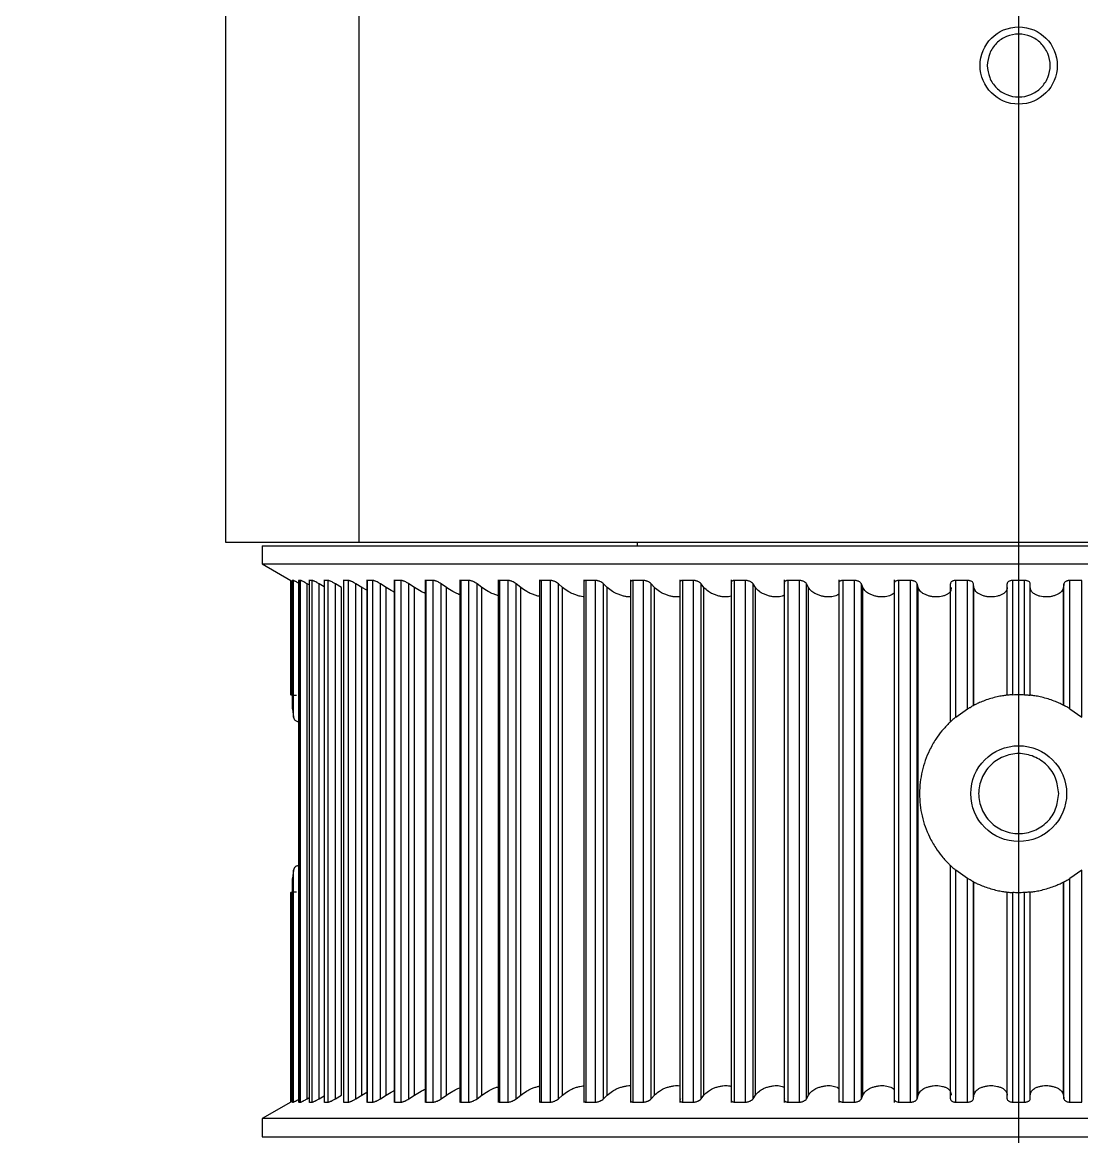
# Model space of a CAD drawing. Header units: millimetres. Extents: x 228 to 8791, y 273 to 5008.
# Drawn here: x 4445.5 to 4501.1, y 3014.4 to 3072.9 of the extents above; entities that cross this region are included whole.
import ezdxf

# ---------------------------------------------------------------- set-up
doc = ezdxf.new("R2010")
doc.units = ezdxf.units.MM
doc.linetypes.add('ACAD_ISO08W100', pattern=[36, 24, -3, 6, -3])

msp = doc.modelspace()

# ---------------------------------------------------------------- linework, layer by layer
msp.add_line((4497.797, 2915.323), (4497.797, 4165.323))
at = {"color": 7, "linetype": 'Continuous', "lineweight": 25}
for p, q in [((4456.197, 3552.348), (4456.197, 3045.598)), ((4463.197, 3552.348), (4463.197, 3045.598)), ((4456.197, 3045.598), (4525.297, 3045.598)), ((4458.116, 3045.398), (4458.116, 3044.448)), ((4458.116, 3045.398), (4537.479, 3045.398)), ((4477.787, 3045.598), (4477.787, 3045.398)), ((4458.116, 3044.448), (4459.616, 3043.582)), ((4458.116, 3044.448), (4537.479, 3044.448)), ((4459.616, 3043.582), (4459.616, 3037.56)), ((4459.617, 3043.582), (4459.616, 3043.582)), ((4459.617, 3037.589), (4459.617, 3043.582)), ((4459.71, 3043.607), (4459.71, 3036.825)), ((4459.759, 3043.582), (4459.71, 3043.582)), ((4459.71, 3036.85), (4459.71, 3043.582)), ((4459.759, 3036.413), (4459.759, 3043.582)), ((4460.035, 3043.607), (4460.035, 3016.191)), ((4460.135, 3043.582), (4460.039, 3043.582)), ((4460.039, 3016.214), (4460.039, 3043.582)), ((4460.135, 3016.214), (4460.135, 3043.582)), ((4460.592, 3043.344), (4460.483, 3043.408)), ((4460.483, 3016.388), (4460.483, 3043.408)), ((4460.592, 3043.607), (4460.592, 3016.191)), ((4460.744, 3043.582), (4460.6, 3043.582)), ((4460.6, 3016.214), (4460.6, 3043.582)), ((4460.744, 3016.214), (4460.744, 3043.582)), ((4461.376, 3043.249), (4461.11, 3043.408)), ((4461.11, 3016.388), (4461.11, 3043.408)), ((4461.376, 3043.607), (4461.376, 3016.191)), ((4461.581, 3043.582), (4461.39, 3043.582)), ((4461.39, 3016.214), (4461.39, 3043.582)), ((4461.581, 3016.214), (4461.581, 3043.582)), ((4462.281, 3043.214), (4461.963, 3043.408)), ((4461.963, 3016.388), (4461.963, 3043.408)), ((4462.383, 3043.607), (4462.383, 3016.191)), ((4462.642, 3043.582), (4462.405, 3043.582)), ((4462.405, 3016.214), (4462.405, 3043.582)), ((4462.642, 3016.214), (4462.642, 3043.582)), ((4463.346, 3043.214), (4463.037, 3043.408)), ((4463.037, 3016.388), (4463.037, 3043.408)), ((4463.606, 3043.607), (4463.606, 3016.191)), ((4463.919, 3043.582), (4463.638, 3043.582)), ((4463.638, 3016.214), (4463.638, 3043.582)), ((4463.919, 3016.214), (4463.919, 3043.582)), ((4464.623, 3043.214), (4464.326, 3043.408)), ((4464.326, 3016.388), (4464.326, 3043.408)), ((4465.038, 3043.607), (4465.038, 3016.191)), ((4465.405, 3043.582), (4465.081, 3043.582)), ((4465.081, 3016.214), (4465.081, 3043.582)), ((4465.405, 3016.214), (4465.405, 3043.582)), ((4466.104, 3043.214), (4465.82, 3043.408)), ((4465.82, 3016.388), (4465.82, 3043.408)), ((4466.671, 3043.607), (4466.671, 3016.191)), ((4467.091, 3043.582), (4466.727, 3043.582)), ((4466.727, 3016.214), (4466.727, 3043.582)), ((4467.091, 3016.214), (4467.091, 3043.582)), ((4467.781, 3043.214), (4467.512, 3043.408)), ((4467.512, 3016.388), (4467.512, 3043.408)), ((4468.493, 3043.607), (4468.493, 3016.191)), ((4468.966, 3043.582), (4468.564, 3043.582)), ((4468.564, 3016.214), (4468.564, 3043.582)), ((4468.966, 3016.214), (4468.966, 3043.582)), ((4469.643, 3043.214), (4469.391, 3043.408)), ((4469.391, 3016.388), (4469.391, 3043.408)), ((4470.495, 3043.607), (4470.495, 3016.191)), ((4471.019, 3043.582), (4470.581, 3043.582)), ((4470.581, 3016.214), (4470.581, 3043.582)), ((4471.019, 3016.214), (4471.019, 3043.582)), ((4471.678, 3043.214), (4471.445, 3043.408)), ((4471.445, 3016.388), (4471.445, 3043.408)), ((4472.662, 3043.607), (4472.662, 3016.191)), ((4473.237, 3043.582), (4472.766, 3043.582)), ((4472.766, 3016.214), (4472.766, 3043.582)), ((4473.237, 3016.214), (4473.237, 3043.582)), ((4473.875, 3043.214), (4473.661, 3043.408)), ((4473.661, 3016.388), (4473.661, 3043.408)), ((4474.983, 3043.607), (4474.983, 3016.191)), ((4475.606, 3043.582), (4475.105, 3043.582)), ((4475.105, 3016.214), (4475.105, 3043.582)), ((4475.606, 3016.214), (4475.606, 3043.582)), ((4476.219, 3043.214), (4476.026, 3043.408)), ((4476.026, 3016.388), (4476.026, 3043.408)), ((4477.443, 3043.607), (4477.443, 3016.191)), ((4478.112, 3043.582), (4477.584, 3043.582)), ((4477.584, 3016.214), (4477.584, 3043.582)), ((4478.112, 3016.214), (4478.112, 3043.582)), ((4478.696, 3043.214), (4478.525, 3043.408)), ((4478.525, 3016.388), (4478.525, 3043.408)), ((4480.026, 3043.607), (4480.026, 3016.191)), ((4480.74, 3043.582), (4480.188, 3043.582)), ((4480.188, 3016.214), (4480.188, 3043.582)), ((4480.74, 3016.214), (4480.74, 3043.582)), ((4481.291, 3043.214), (4481.143, 3043.408)), ((4481.143, 3016.388), (4481.143, 3043.408)), ((4482.717, 3043.607), (4482.717, 3016.191)), ((4483.472, 3043.582), (4482.9, 3043.582)), ((4482.9, 3016.214), (4482.9, 3043.582)), ((4483.472, 3016.214), (4483.472, 3043.582)), ((4483.988, 3043.214), (4483.864, 3043.408)), ((4483.864, 3016.388), (4483.864, 3043.408)), ((4485.5, 3043.607), (4485.5, 3016.191)), ((4486.293, 3043.582), (4485.705, 3043.582)), ((4485.705, 3016.214), (4485.705, 3043.582)), ((4486.293, 3016.214), (4486.293, 3043.582)), ((4486.769, 3043.214), (4486.671, 3043.408)), ((4486.671, 3016.388), (4486.671, 3043.408)), ((4488.356, 3043.607), (4488.356, 3016.191)), ((4489.185, 3043.582), (4488.583, 3043.582)), ((4488.583, 3016.214), (4488.583, 3043.582)), ((4489.185, 3016.214), (4489.185, 3043.582)), ((4489.619, 3043.214), (4489.546, 3043.408)), ((4489.546, 3016.388), (4489.546, 3043.408)), ((4491.268, 3043.607), (4491.268, 3016.191)), ((4492.13, 3043.582), (4491.519, 3043.582)), ((4491.519, 3016.214), (4491.519, 3043.582)), ((4492.13, 3016.214), (4492.13, 3043.582)), ((4492.519, 3043.214), (4492.472, 3043.408)), ((4492.472, 3016.388), (4492.472, 3043.408)), ((4494.221, 3036.172), (4494.221, 3043.408)), ((4495.11, 3043.582), (4494.493, 3043.582)), ((4494.493, 3036.413), (4494.493, 3043.582)), ((4495.11, 3036.85), (4495.11, 3043.582)), ((4495.452, 3043.214), (4495.431, 3043.408)), ((4495.431, 3037.028), (4495.431, 3043.408)), ((4497.19, 3037.562), (4497.19, 3043.408)), ((4498.107, 3043.582), (4497.488, 3043.582)), ((4497.488, 3037.589), (4497.488, 3043.582)), ((4498.107, 3037.589), (4498.107, 3043.582)), ((4498.405, 3037.562), (4498.405, 3043.408)), ((4500.164, 3043.408), (4500.143, 3043.214)), ((4500.164, 3037.028), (4500.164, 3043.408)), ((4501.102, 3043.582), (4500.484, 3043.582)), ((4500.484, 3036.85), (4500.484, 3043.582)), ((4501.102, 3036.413), (4501.102, 3043.582)), ((4462.281, 3016.582), (4462.281, 3043.214)), ((4463.606, 3043.065), (4463.346, 3043.214)), ((4463.346, 3016.582), (4463.346, 3043.214)), ((4464.623, 3016.582), (4464.623, 3043.214)), ((4466.104, 3016.582), (4466.104, 3043.214)), ((4467.781, 3016.582), (4467.781, 3043.214)), ((4469.643, 3016.582), (4469.643, 3043.214)), ((4471.678, 3016.582), (4471.678, 3043.214)), ((4473.875, 3016.582), (4473.875, 3043.214)), ((4476.219, 3016.582), (4476.219, 3043.214)), ((4478.696, 3016.582), (4478.696, 3043.214)), ((4481.291, 3016.582), (4481.291, 3043.214)), ((4483.988, 3016.582), (4483.988, 3043.214)), ((4486.769, 3016.582), (4486.769, 3043.214)), ((4489.619, 3016.582), (4489.619, 3043.214)), ((4492.519, 3016.582), (4492.519, 3043.214)), ((4495.452, 3037.039), (4495.452, 3043.214)), ((4500.143, 3037.039), (4500.143, 3043.214)), ((4495.452, 3037.039), (4495.431, 3037.028)), ((4500.143, 3037.039), (4500.164, 3037.028)), ((4459.71, 3036.85), (4459.759, 3036.413)), ((4494.493, 3036.413), (4495.11, 3036.85)), ((4500.484, 3036.85), (4501.102, 3036.413)), ((4459.759, 3028.383), (4459.71, 3027.946)), ((4459.759, 3016.214), (4459.759, 3028.383)), ((4494.221, 3016.388), (4494.221, 3028.623)), ((4494.493, 3016.214), (4494.493, 3028.383)), ((4495.11, 3027.946), (4494.493, 3028.383)), ((4501.102, 3028.383), (4500.484, 3027.946)), ((4501.102, 3016.214), (4501.102, 3028.383)), ((4459.71, 3027.973), (4459.71, 3016.191)), ((4459.71, 3016.214), (4459.71, 3027.946)), ((4495.11, 3016.214), (4495.11, 3027.946)), ((4495.431, 3016.388), (4495.431, 3027.767)), ((4495.431, 3027.767), (4495.452, 3027.757)), ((4495.452, 3016.582), (4495.452, 3027.757)), ((4500.164, 3027.767), (4500.143, 3027.757)), ((4500.143, 3016.582), (4500.143, 3027.757)), ((4500.164, 3016.388), (4500.164, 3027.767)), ((4500.484, 3016.214), (4500.484, 3027.946)), ((4459.616, 3027.236), (4459.616, 3016.214)), ((4459.617, 3027.207), (4459.616, 3027.199)), ((4459.617, 3016.214), (4459.617, 3027.207)), ((4497.19, 3016.388), (4497.19, 3027.233)), ((4497.488, 3016.214), (4497.488, 3027.207)), ((4498.107, 3016.214), (4498.107, 3027.207)), ((4498.405, 3016.388), (4498.405, 3027.233)), ((4460.483, 3016.388), (4460.592, 3016.451)), ((4461.11, 3016.388), (4461.376, 3016.546)), ((4461.963, 3016.388), (4462.281, 3016.582)), ((4463.037, 3016.388), (4463.346, 3016.582)), ((4463.346, 3016.582), (4463.606, 3016.73)), ((4464.326, 3016.388), (4464.623, 3016.582)), ((4465.82, 3016.388), (4466.104, 3016.582)), ((4467.512, 3016.388), (4467.781, 3016.582)), ((4469.391, 3016.388), (4469.643, 3016.582)), ((4471.445, 3016.388), (4471.678, 3016.582)), ((4473.661, 3016.388), (4473.875, 3016.582)), ((4476.026, 3016.388), (4476.219, 3016.582)), ((4478.525, 3016.388), (4478.696, 3016.582)), ((4481.143, 3016.388), (4481.291, 3016.582)), ((4483.864, 3016.388), (4483.988, 3016.582)), ((4486.671, 3016.388), (4486.769, 3016.582)), ((4489.546, 3016.388), (4489.619, 3016.582)), ((4492.472, 3016.388), (4492.519, 3016.582)), ((4495.431, 3016.388), (4495.452, 3016.582)), ((4500.143, 3016.582), (4500.164, 3016.388)), ((4459.616, 3016.214), (4458.116, 3015.348)), ((4459.616, 3016.214), (4459.617, 3016.214)), ((4459.71, 3016.214), (4459.759, 3016.214)), ((4460.039, 3016.214), (4460.135, 3016.214)), ((4460.6, 3016.214), (4460.744, 3016.214)), ((4461.39, 3016.214), (4461.581, 3016.214)), ((4462.405, 3016.214), (4462.642, 3016.214)), ((4463.638, 3016.214), (4463.919, 3016.214)), ((4465.081, 3016.214), (4465.405, 3016.214)), ((4466.727, 3016.214), (4467.091, 3016.214)), ((4468.564, 3016.214), (4468.966, 3016.214)), ((4470.581, 3016.214), (4471.019, 3016.214)), ((4472.766, 3016.214), (4473.237, 3016.214)), ((4475.105, 3016.214), (4475.606, 3016.214)), ((4477.584, 3016.214), (4478.112, 3016.214)), ((4480.188, 3016.214), (4480.74, 3016.214)), ((4482.9, 3016.214), (4483.472, 3016.214)), ((4485.705, 3016.214), (4486.293, 3016.214)), ((4488.583, 3016.214), (4489.185, 3016.214)), ((4491.519, 3016.214), (4492.13, 3016.214)), ((4494.493, 3016.214), (4495.11, 3016.214)), ((4497.488, 3016.214), (4498.107, 3016.214)), ((4500.484, 3016.214), (4501.102, 3016.214)), ((4458.116, 3015.348), (4458.116, 3014.398)), ((4537.479, 3015.348), (4458.116, 3015.348)), ((4458.116, 3014.398), (4537.479, 3014.398))]:
    msp.add_line(p, q, dxfattribs=at)
for centre, radius in [((4497.797, 3070.598), 2.025), ((4497.797, 3032.398), 2.513)]:
    msp.add_circle(centre, radius, dxfattribs=at)
at = {"ltscale": 5}
msp.add_arc((4497.797, 2915.323), 1250, 280, 260, dxfattribs=at)
at = {"linetype": 'ACAD_ISO08W100', "ltscale": 5}
msp.add_arc((4497.797, 2915.323), 1200, 280, 260, dxfattribs=at)
at = {"color": 7, "linetype": 'Continuous', "lineweight": 25}
for points, knots in [([(4496.147, 3070.598), (4496.173, 3070.813), (4496.225, 3071.245), (4496.602, 3071.796), (4497.149, 3072.158), (4497.797, 3072.292), (4498.443, 3072.159), (4498.995, 3071.797), (4499.358, 3071.245), (4499.492, 3070.599), (4499.359, 3069.952), (4498.997, 3069.401), (4498.446, 3069.038), (4497.799, 3068.903), (4497.151, 3069.036), (4496.603, 3069.399), (4496.225, 3069.951), (4496.173, 3070.382), (4496.147, 3070.598)], [0, 0, 0, 0, 0.062503, 0.125014, 0.187483, 0.249919, 0.312402, 0.374931, 0.437458, 0.499942, 0.562383, 0.624852, 0.687358, 0.749848, 0.81234, 0.874881, 0.937459, 1, 1, 1, 1]), ([(4460.086, 3043.408), (4460.043, 3043.432), (4459.967, 3043.475), (4459.879, 3043.523), (4459.824, 3043.551), (4459.79, 3043.569), (4459.767, 3043.58), (4459.762, 3043.581), (4459.759, 3043.582)], [0, 0, 0, 0, 0.290699, 0.50771, 0.643157, 0.769606, 0.888123, 1, 1, 1, 1]), ([(4460.483, 3043.408), (4460.44, 3043.432), (4460.364, 3043.475), (4460.272, 3043.523), (4460.213, 3043.551), (4460.175, 3043.569), (4460.148, 3043.58), (4460.14, 3043.581), (4460.135, 3043.582)], [0, 0, 0, 0, 0.290699, 0.50771, 0.643157, 0.769606, 0.888123, 1, 1, 1, 1]), ([(4461.11, 3043.408), (4461.067, 3043.432), (4460.991, 3043.475), (4460.897, 3043.523), (4460.834, 3043.551), (4460.792, 3043.569), (4460.761, 3043.58), (4460.75, 3043.581), (4460.744, 3043.582)], [0, 0, 0, 0, 0.290699, 0.50771, 0.643157, 0.769606, 0.888123, 1, 1, 1, 1]), ([(4461.963, 3043.408), (4461.921, 3043.432), (4461.846, 3043.475), (4461.749, 3043.523), (4461.683, 3043.551), (4461.638, 3043.569), (4461.603, 3043.58), (4461.588, 3043.581), (4461.581, 3043.582)], [0, 0, 0, 0, 0.290699, 0.50771, 0.643157, 0.769606, 0.888123, 1, 1, 1, 1]), ([(4463.037, 3043.408), (4462.995, 3043.432), (4462.923, 3043.475), (4462.824, 3043.523), (4462.755, 3043.551), (4462.706, 3043.569), (4462.667, 3043.58), (4462.65, 3043.581), (4462.642, 3043.582)], [0, 0, 0, 0, 0.290699, 0.50771, 0.643157, 0.769606, 0.888123, 1, 1, 1, 1]), ([(4464.326, 3043.408), (4464.285, 3043.432), (4464.214, 3043.475), (4464.114, 3043.523), (4464.043, 3043.551), (4463.991, 3043.569), (4463.949, 3043.58), (4463.929, 3043.581), (4463.919, 3043.582)], [0, 0, 0, 0, 0.290699, 0.50771, 0.643157, 0.769606, 0.888123, 1, 1, 1, 1]), ([(4465.82, 3043.408), (4465.781, 3043.432), (4465.712, 3043.475), (4465.611, 3043.523), (4465.538, 3043.551), (4465.484, 3043.569), (4465.438, 3043.58), (4465.416, 3043.581), (4465.405, 3043.582)], [0, 0, 0, 0, 0.290699, 0.50771, 0.643157, 0.769606, 0.888123, 1, 1, 1, 1]), ([(4466.727, 3043.582), (4466.716, 3043.581), (4466.695, 3043.579), (4466.674, 3043.569), (4466.675, 3043.554), (4466.676, 3043.546)], [0, 0, 0, 0, 0.309906, 0.635503, 1, 1, 1, 1]), ([(4467.512, 3043.408), (4467.474, 3043.432), (4467.409, 3043.475), (4467.308, 3043.523), (4467.233, 3043.551), (4467.176, 3043.569), (4467.128, 3043.58), (4467.103, 3043.581), (4467.091, 3043.582)], [0, 0, 0, 0, 0.290699, 0.50771, 0.643157, 0.769606, 0.888123, 1, 1, 1, 1]), ([(4468.564, 3043.582), (4468.552, 3043.581), (4468.528, 3043.579), (4468.504, 3043.568), (4468.498, 3043.556), (4468.495, 3043.55)], [0, 0, 0, 0, 0.314435, 0.646515, 1, 1, 1, 1]), ([(4469.391, 3043.408), (4469.355, 3043.432), (4469.292, 3043.475), (4469.192, 3043.523), (4469.116, 3043.551), (4469.058, 3043.569), (4469.006, 3043.58), (4468.979, 3043.581), (4468.966, 3043.582)], [0, 0, 0, 0, 0.290699, 0.50771, 0.643157, 0.769606, 0.888123, 1, 1, 1, 1]), ([(4470.581, 3043.582), (4470.568, 3043.581), (4470.542, 3043.58), (4470.515, 3043.568), (4470.497, 3043.552), (4470.496, 3043.538), (4470.495, 3043.531)], [0, 0, 0, 0, 0.23807, 0.490359, 0.759646, 1, 1, 1, 1]), ([(4471.445, 3043.408), (4471.411, 3043.432), (4471.352, 3043.475), (4471.252, 3043.523), (4471.176, 3043.551), (4471.116, 3043.569), (4471.062, 3043.58), (4471.033, 3043.581), (4471.019, 3043.582)], [0, 0, 0, 0, 0.290699, 0.50771, 0.643157, 0.769606, 0.888123, 1, 1, 1, 1]), ([(4472.766, 3043.582), (4472.752, 3043.581), (4472.724, 3043.58), (4472.693, 3043.569), (4472.67, 3043.552), (4472.666, 3043.537), (4472.664, 3043.53)], [0, 0, 0, 0, 0.23363, 0.481655, 0.746777, 1, 1, 1, 1]), ([(4473.661, 3043.408), (4473.629, 3043.432), (4473.574, 3043.475), (4473.477, 3043.523), (4473.4, 3043.551), (4473.339, 3043.569), (4473.283, 3043.58), (4473.252, 3043.581), (4473.237, 3043.582)], [0, 0, 0, 0, 0.290699, 0.50771, 0.643157, 0.769606, 0.888123, 1, 1, 1, 1]), ([(4475.105, 3043.582), (4475.09, 3043.581), (4475.06, 3043.58), (4475.025, 3043.569), (4474.997, 3043.552), (4474.99, 3043.535), (4474.986, 3043.527)], [0, 0, 0, 0, 0.226559, 0.467077, 0.724174, 1, 1, 1, 1]), ([(4476.026, 3043.408), (4475.997, 3043.432), (4475.946, 3043.475), (4475.851, 3043.523), (4475.774, 3043.551), (4475.712, 3043.569), (4475.655, 3043.58), (4475.622, 3043.581), (4475.606, 3043.582)], [0, 0, 0, 0, 0.290699, 0.50771, 0.643157, 0.769606, 0.888123, 1, 1, 1, 1]), ([(4477.584, 3043.582), (4477.569, 3043.581), (4477.537, 3043.58), (4477.498, 3043.569), (4477.466, 3043.552), (4477.455, 3043.535), (4477.449, 3043.527)], [0, 0, 0, 0, 0.226559, 0.467077, 0.724174, 1, 1, 1, 1]), ([(4478.525, 3043.408), (4478.499, 3043.432), (4478.452, 3043.475), (4478.36, 3043.523), (4478.285, 3043.551), (4478.222, 3043.569), (4478.164, 3043.58), (4478.129, 3043.581), (4478.112, 3043.582)], [0, 0, 0, 0, 0.290699, 0.50771, 0.643157, 0.769606, 0.888123, 1, 1, 1, 1]), ([(4480.188, 3043.582), (4480.172, 3043.581), (4480.138, 3043.58), (4480.095, 3043.569), (4480.059, 3043.552), (4480.045, 3043.535), (4480.038, 3043.527)], [0, 0, 0, 0, 0.226559, 0.467077, 0.724174, 1, 1, 1, 1]), ([(4481.143, 3043.408), (4481.119, 3043.432), (4481.078, 3043.475), (4480.989, 3043.523), (4480.915, 3043.551), (4480.853, 3043.569), (4480.793, 3043.58), (4480.757, 3043.581), (4480.74, 3043.582)], [0, 0, 0, 0, 0.290699, 0.50771, 0.643157, 0.769606, 0.888123, 1, 1, 1, 1]), ([(4482.9, 3043.582), (4482.883, 3043.581), (4482.848, 3043.58), (4482.802, 3043.569), (4482.763, 3043.551), (4482.727, 3043.521), (4482.708, 3043.473), (4482.731, 3043.43), (4482.742, 3043.408)], [0, 0, 0, 0, 0.111485, 0.229838, 0.35635, 0.492078, 0.739927, 1, 1, 1, 1]), ([(4483.864, 3043.408), (4483.843, 3043.432), (4483.807, 3043.475), (4483.722, 3043.523), (4483.65, 3043.551), (4483.588, 3043.569), (4483.527, 3043.58), (4483.49, 3043.581), (4483.472, 3043.582)], [0, 0, 0, 0, 0.290699, 0.50771, 0.643157, 0.769606, 0.888123, 1, 1, 1, 1]), ([(4485.705, 3043.582), (4485.687, 3043.581), (4485.651, 3043.58), (4485.602, 3043.569), (4485.559, 3043.551), (4485.516, 3043.521), (4485.491, 3043.473), (4485.507, 3043.43), (4485.516, 3043.408)], [0, 0, 0, 0, 0.111485, 0.229839, 0.356351, 0.492079, 0.74317, 1, 1, 1, 1]), ([(4486.671, 3043.408), (4486.653, 3043.432), (4486.622, 3043.475), (4486.542, 3043.523), (4486.472, 3043.551), (4486.41, 3043.569), (4486.35, 3043.58), (4486.312, 3043.581), (4486.293, 3043.582)], [0, 0, 0, 0, 0.290699, 0.50771, 0.643157, 0.769606, 0.888123, 1, 1, 1, 1]), ([(4488.583, 3043.582), (4488.565, 3043.581), (4488.528, 3043.58), (4488.476, 3043.569), (4488.43, 3043.551), (4488.383, 3043.521), (4488.349, 3043.473), (4488.36, 3043.43), (4488.365, 3043.408)], [0, 0, 0, 0, 0.111485, 0.229838, 0.356351, 0.492079, 0.737282, 1, 1, 1, 1]), ([(4489.546, 3043.408), (4489.531, 3043.432), (4489.506, 3043.475), (4489.431, 3043.523), (4489.363, 3043.551), (4489.303, 3043.569), (4489.243, 3043.58), (4489.204, 3043.581), (4489.185, 3043.582)], [0, 0, 0, 0, 0.290699, 0.50771, 0.643157, 0.769606, 0.888123, 1, 1, 1, 1]), ([(4491.519, 3043.582), (4491.5, 3043.581), (4491.462, 3043.58), (4491.409, 3043.569), (4491.359, 3043.551), (4491.307, 3043.522), (4491.266, 3043.474), (4491.27, 3043.431), (4491.273, 3043.408)], [0, 0, 0, 0, 0.111487, 0.229842, 0.356356, 0.492086, 0.730979, 1, 1, 1, 1]), ([(4492.472, 3043.408), (4492.461, 3043.432), (4492.441, 3043.475), (4492.372, 3043.523), (4492.307, 3043.551), (4492.248, 3043.569), (4492.188, 3043.58), (4492.149, 3043.581), (4492.13, 3043.582)], [0, 0, 0, 0, 0.290699, 0.50771, 0.643157, 0.769606, 0.888123, 1, 1, 1, 1]), ([(4494.493, 3043.582), (4494.474, 3043.581), (4494.436, 3043.58), (4494.38, 3043.569), (4494.327, 3043.551), (4494.272, 3043.522), (4494.223, 3043.474), (4494.221, 3043.431), (4494.221, 3043.408)], [0, 0, 0, 0, 0.111491, 0.229851, 0.35637, 0.492105, 0.723113, 1, 1, 1, 1]), ([(4495.431, 3043.408), (4495.423, 3043.432), (4495.409, 3043.475), (4495.346, 3043.523), (4495.285, 3043.551), (4495.227, 3043.569), (4495.169, 3043.58), (4495.129, 3043.581), (4495.11, 3043.582)], [0, 0, 0, 0, 0.290699, 0.50771, 0.643157, 0.769606, 0.888123, 1, 1, 1, 1]), ([(4497.488, 3043.582), (4497.469, 3043.581), (4497.43, 3043.58), (4497.373, 3043.569), (4497.318, 3043.551), (4497.259, 3043.523), (4497.203, 3043.475), (4497.195, 3043.432), (4497.19, 3043.408)], [0, 0, 0, 0, 0.1115, 0.22987, 0.356399, 0.492146, 0.712311, 1, 1, 1, 1]), ([(4498.405, 3043.408), (4498.4, 3043.432), (4498.392, 3043.475), (4498.335, 3043.523), (4498.278, 3043.551), (4498.223, 3043.569), (4498.165, 3043.58), (4498.126, 3043.581), (4498.107, 3043.582)], [0, 0, 0, 0, 0.290699, 0.50771, 0.643157, 0.769606, 0.888123, 1, 1, 1, 1]), ([(4500.484, 3043.582), (4500.465, 3043.581), (4500.426, 3043.58), (4500.368, 3043.569), (4500.311, 3043.551), (4500.249, 3043.523), (4500.186, 3043.475), (4500.172, 3043.432), (4500.164, 3043.408)], [0, 0, 0, 0, 0.111503, 0.229876, 0.356408, 0.492158, 0.709703, 1, 1, 1, 1]), ([(4465.038, 3042.977), (4465.021, 3042.986), (4464.874, 3043.057), (4464.74, 3043.14), (4464.623, 3043.214)], [0, 0, 0, 0, 0.119949, 1, 1, 1, 1]), ([(4466.671, 3042.9), (4466.599, 3042.933), (4466.395, 3043.028), (4466.218, 3043.141), (4466.104, 3043.214)], [0, 0, 0, 0, 0.353722, 1, 1, 1, 1]), ([(4468.493, 3042.835), (4468.459, 3042.847), (4468.334, 3042.893), (4468.076, 3043.023), (4467.891, 3043.142), (4467.781, 3043.214)], [0, 0, 0, 0, 0.135473, 0.486249, 1, 1, 1, 1]), ([(4470.495, 3042.783), (4470.47, 3042.79), (4470.386, 3042.814), (4470.205, 3042.884), (4469.924, 3043.021), (4469.748, 3043.142), (4469.643, 3043.214)], [0, 0, 0, 0, 0.080121, 0.278437, 0.571206, 1, 1, 1, 1]), ([(4472.662, 3042.746), (4472.646, 3042.748), (4472.575, 3042.761), (4472.434, 3042.804), (4472.221, 3042.882), (4471.943, 3043.022), (4471.777, 3043.142), (4471.678, 3043.214)], [0, 0, 0, 0, 0.047614, 0.207476, 0.378335, 0.630572, 1, 1, 1, 1]), ([(4474.983, 3042.723), (4474.973, 3042.724), (4474.913, 3042.727), (4474.787, 3042.754), (4474.609, 3042.803), (4474.395, 3042.883), (4474.122, 3043.021), (4473.967, 3043.142), (4473.875, 3043.214)], [0, 0, 0, 0, 0.028907, 0.16124, 0.302029, 0.452504, 0.674647, 1, 1, 1, 1]), ([(4477.443, 3042.718), (4477.436, 3042.717), (4477.386, 3042.712), (4477.273, 3042.724), (4477.107, 3042.752), (4476.925, 3042.803), (4476.713, 3042.883), (4476.447, 3043.021), (4476.304, 3043.142), (4476.219, 3043.214)], [0, 0, 0, 0, 0.019405, 0.131514, 0.249864, 0.375778, 0.510353, 0.709024, 1, 1, 1, 1]), ([(4480.026, 3042.73), (4480.022, 3042.728), (4479.98, 3042.717), (4479.878, 3042.713), (4479.724, 3042.722), (4479.553, 3042.753), (4479.371, 3042.803), (4479.16, 3042.883), (4478.904, 3043.021), (4478.773, 3043.142), (4478.696, 3043.214)], [0, 0, 0, 0, 0.012218, 0.113375, 0.214741, 0.32175, 0.435597, 0.557276, 0.736908, 1, 1, 1, 1]), ([(4482.717, 3042.757), (4482.717, 3042.757), (4482.682, 3042.741), (4482.59, 3042.724), (4482.446, 3042.712), (4482.284, 3042.723), (4482.111, 3042.753), (4481.929, 3042.803), (4481.723, 3042.883), (4481.477, 3043.021), (4481.36, 3043.142), (4481.291, 3043.214)], [0, 0, 0, 0, 0.001913, 0.099351, 0.191586, 0.284009, 0.381579, 0.485384, 0.596329, 0.760116, 1, 1, 1, 1]), ([(4485.5, 3042.802), (4485.465, 3042.786), (4485.396, 3042.753), (4485.259, 3042.724), (4485.106, 3042.712), (4484.941, 3042.722), (4484.767, 3042.753), (4484.586, 3042.803), (4484.385, 3042.883), (4484.15, 3043.021), (4484.048, 3043.142), (4483.988, 3043.214)], [0, 0, 0, 0, 0.086524, 0.175703, 0.260118, 0.344706, 0.434005, 0.529009, 0.63055, 0.780452, 1, 1, 1, 1]), ([(4488.356, 3042.862), (4488.33, 3042.843), (4488.274, 3042.801), (4488.15, 3042.755), (4488.004, 3042.723), (4487.845, 3042.712), (4487.677, 3042.722), (4487.502, 3042.753), (4487.324, 3042.803), (4487.13, 3042.883), (4486.908, 3043.021), (4486.821, 3043.142), (4486.769, 3043.214)], [0, 0, 0, 0, 0.074425, 0.161547, 0.243402, 0.320884, 0.398525, 0.48049, 0.567692, 0.660893, 0.798483, 1, 1, 1, 1]), ([(4491.268, 3042.948), (4491.251, 3042.923), (4491.213, 3042.868), (4491.101, 3042.806), (4490.963, 3042.754), (4490.808, 3042.723), (4490.645, 3042.712), (4490.476, 3042.722), (4490.301, 3042.753), (4490.127, 3042.803), (4489.94, 3042.883), (4489.733, 3043.021), (4489.662, 3043.142), (4489.619, 3043.214)], [0, 0, 0, 0, 0.069506, 0.154576, 0.234154, 0.30892, 0.379692, 0.450611, 0.525477, 0.605128, 0.690258, 0.815934, 1, 1, 1, 1]), ([(4494.252, 3043.214), (4494.249, 3043.143), (4494.243, 3043.023), (4494.108, 3042.885), (4493.965, 3042.805), (4493.816, 3042.754), (4493.656, 3042.723), (4493.49, 3042.712), (4493.319, 3042.722), (4493.147, 3042.753), (4492.977, 3042.803), (4492.799, 3042.883), (4492.608, 3043.021), (4492.552, 3043.142), (4492.519, 3043.214)], [0, 0, 0, 0, 0.147747, 0.248318, 0.31704, 0.381326, 0.441724, 0.498896, 0.556186, 0.616666, 0.68101, 0.749781, 0.851306, 1, 1, 1, 1]), ([(4497.196, 3043.214), (4497.183, 3043.143), (4497.16, 3043.023), (4497.006, 3042.885), (4496.851, 3042.805), (4496.694, 3042.754), (4496.529, 3042.723), (4496.361, 3042.712), (4496.19, 3042.722), (4496.021, 3042.753), (4495.857, 3042.803), (4495.689, 3042.883), (4495.514, 3043.021), (4495.475, 3043.142), (4495.452, 3043.214)], [0, 0, 0, 0, 0.147747, 0.248318, 0.31704, 0.381326, 0.441724, 0.498896, 0.556186, 0.616666, 0.68101, 0.749781, 0.851306, 1, 1, 1, 1]), ([(4500.143, 3043.214), (4500.12, 3043.143), (4500.081, 3043.023), (4499.909, 3042.885), (4499.743, 3042.805), (4499.58, 3042.754), (4499.411, 3042.723), (4499.24, 3042.712), (4499.071, 3042.722), (4498.905, 3042.753), (4498.749, 3042.803), (4498.591, 3042.883), (4498.435, 3043.021), (4498.412, 3043.143), (4498.399, 3043.214)], [0, 0, 0, 0, 0.147746, 0.248317, 0.317039, 0.381324, 0.441723, 0.498895, 0.556233, 0.616785, 0.68123, 0.748798, 0.852349, 1, 1, 1, 1]), ([(4459.616, 3037.597), (4459.616, 3037.597), (4459.615, 3037.6), (4459.616, 3037.594), (4459.617, 3037.589)], [0, 0, 0, 0, 0.119895, 1, 1, 1, 1]), ([(4459.617, 3037.589), (4459.622, 3037.586), (4459.632, 3037.581), (4459.702, 3037.571), (4459.803, 3037.563), (4459.882, 3037.563), (4459.922, 3037.562)], [0, 0, 0, 0, 0.250006, 0.500219, 0.749413, 1, 1, 1, 1]), ([(4497.196, 3037.563), (4497.186, 3037.562), (4497.172, 3037.56), (4497.06, 3037.546), (4496.915, 3037.523), (4496.676, 3037.479), (4496.341, 3037.394), (4496.01, 3037.285), (4495.729, 3037.171), (4495.552, 3037.088), (4495.471, 3037.048), (4495.458, 3037.042), (4495.452, 3037.039)], [0, 0, 0, 0, 0.125171, 0.186681, 0.25081, 0.375248, 0.500826, 0.624154, 0.751482, 0.879247, 0.939199, 1, 1, 1, 1]), ([(4497.488, 3037.589), (4497.468, 3037.587), (4497.43, 3037.585), (4497.355, 3037.579), (4497.274, 3037.572), (4497.216, 3037.565), (4497.193, 3037.562), (4497.191, 3037.562), (4497.19, 3037.562)], [0, 0, 0, 0, 0.124069, 0.245531, 0.50023, 0.754792, 0.876082, 1, 1, 1, 1]), ([(4497.488, 3037.589), (4497.603, 3037.593), (4497.81, 3037.602), (4498.016, 3037.593), (4498.107, 3037.589)], [0, 0, 0, 0, 0.559946, 1, 1, 1, 1]), ([(4498.107, 3037.589), (4498.146, 3037.586), (4498.225, 3037.581), (4498.324, 3037.571), (4498.393, 3037.563), (4498.401, 3037.563), (4498.405, 3037.562)], [0, 0, 0, 0, 0.250006, 0.500219, 0.749413, 1, 1, 1, 1]), ([(4500.143, 3037.039), (4500.137, 3037.042), (4500.124, 3037.048), (4500.043, 3037.088), (4499.866, 3037.171), (4499.585, 3037.285), (4499.254, 3037.394), (4498.919, 3037.479), (4498.68, 3037.523), (4498.535, 3037.546), (4498.423, 3037.56), (4498.409, 3037.562), (4498.399, 3037.563)], [0, 0, 0, 0, 0.06076, 0.120686, 0.24843, 0.375647, 0.498997, 0.624482, 0.74891, 0.813129, 0.874711, 1, 1, 1, 1]), ([(4495.11, 3036.85), (4495.134, 3036.863), (4495.179, 3036.89), (4495.262, 3036.935), (4495.347, 3036.98), (4495.414, 3037.018), (4495.426, 3037.025), (4495.431, 3037.028)], [0, 0, 0, 0, 0.158763, 0.307288, 0.573424, 0.802834, 1, 1, 1, 1]), ([(4500.484, 3036.85), (4500.447, 3036.872), (4500.373, 3036.916), (4500.286, 3036.964), (4500.228, 3036.995), (4500.194, 3037.013), (4500.171, 3037.024), (4500.166, 3037.027), (4500.164, 3037.028)], [0, 0, 0, 0, 0.252539, 0.506825, 0.639161, 0.761399, 0.87949, 1, 1, 1, 1]), ([(4459.759, 3036.413), (4459.768, 3036.377), (4459.783, 3036.32), (4459.843, 3036.251), (4459.901, 3036.211), (4459.962, 3036.185), (4460.025, 3036.17), (4460.066, 3036.172), (4460.086, 3036.172)], [0, 0, 0, 0, 0.309892, 0.498919, 0.64281, 0.772309, 0.890164, 1, 1, 1, 1]), ([(4494.493, 3036.413), (4494.457, 3036.383), (4494.388, 3036.325), (4494.312, 3036.257), (4494.264, 3036.213), (4494.237, 3036.188), (4494.219, 3036.171), (4494.22, 3036.172), (4494.221, 3036.172)], [0, 0, 0, 0, 0.260605, 0.499924, 0.629301, 0.752569, 0.876069, 1, 1, 1, 1]), ([(4494.245, 3036.195), (4494.24, 3036.19), (4494.22, 3036.171), (4494.125, 3036.081), (4493.958, 3035.908), (4493.723, 3035.637), (4493.42, 3035.226), (4493.022, 3034.525), (4492.691, 3033.589), (4492.551, 3032.4), (4492.689, 3031.212), (4493.02, 3030.275), (4493.417, 3029.574), (4493.722, 3029.159), (4493.956, 3028.89), (4494.129, 3028.71), (4494.193, 3028.649), (4494.226, 3028.618)], [0, 0, 0, 0, 0.011875, 0.045001, 0.076022, 0.111419, 0.171042, 0.243341, 0.374553, 0.5058, 0.637122, 0.767831, 0.840525, 0.90041, 0.935846, 0.966977, 1, 1, 1, 1]), ([(4499.897, 3032.398), (4499.865, 3032.123), (4499.799, 3031.574), (4499.318, 3030.873), (4498.622, 3030.412), (4497.798, 3030.241), (4496.975, 3030.411), (4496.273, 3030.872), (4495.812, 3031.574), (4495.641, 3032.397), (4495.811, 3033.22), (4496.271, 3033.921), (4496.972, 3034.383), (4497.795, 3034.555), (4498.62, 3034.385), (4499.317, 3033.924), (4499.798, 3033.222), (4499.864, 3032.672), (4499.897, 3032.398)], [0, 0, 0, 0, 0.062493, 0.125014, 0.187493, 0.249919, 0.312395, 0.374936, 0.437471, 0.499942, 0.562372, 0.624852, 0.687371, 0.749852, 0.812333, 0.874882, 0.93747, 1, 1, 1, 1]), ([(4460.086, 3028.623), (4460.066, 3028.624), (4460.025, 3028.625), (4459.962, 3028.611), (4459.901, 3028.585), (4459.843, 3028.545), (4459.783, 3028.475), (4459.768, 3028.418), (4459.759, 3028.383)], [0, 0, 0, 0, 0.109822, 0.22767, 0.357166, 0.501057, 0.69007, 1, 1, 1, 1]), ([(4494.221, 3028.623), (4494.22, 3028.624), (4494.219, 3028.625), (4494.237, 3028.608), (4494.264, 3028.582), (4494.312, 3028.539), (4494.388, 3028.471), (4494.457, 3028.413), (4494.493, 3028.383)], [0, 0, 0, 0, 0.12393, 0.247422, 0.370628, 0.500053, 0.739362, 1, 1, 1, 1]), ([(4495.431, 3027.767), (4495.426, 3027.771), (4495.414, 3027.778), (4495.347, 3027.815), (4495.262, 3027.86), (4495.179, 3027.906), (4495.134, 3027.932), (4495.11, 3027.946)], [0, 0, 0, 0, 0.197166, 0.426576, 0.692712, 0.841237, 1, 1, 1, 1]), ([(4495.452, 3027.757), (4495.458, 3027.754), (4495.471, 3027.747), (4495.552, 3027.707), (4495.729, 3027.624), (4496.01, 3027.511), (4496.341, 3027.402), (4496.676, 3027.317), (4496.915, 3027.272), (4497.06, 3027.25), (4497.172, 3027.235), (4497.186, 3027.234), (4497.196, 3027.233)], [0, 0, 0, 0, 0.06076, 0.120686, 0.24843, 0.375647, 0.498997, 0.624482, 0.74891, 0.813129, 0.874711, 1, 1, 1, 1]), ([(4498.399, 3027.233), (4498.409, 3027.234), (4498.423, 3027.235), (4498.535, 3027.25), (4498.68, 3027.272), (4498.919, 3027.317), (4499.253, 3027.402), (4499.585, 3027.511), (4499.866, 3027.624), (4500.043, 3027.707), (4500.124, 3027.747), (4500.137, 3027.754), (4500.143, 3027.757)], [0, 0, 0, 0, 0.125171, 0.186681, 0.25081, 0.375248, 0.500826, 0.624154, 0.751482, 0.879247, 0.939199, 1, 1, 1, 1]), ([(4500.164, 3027.767), (4500.166, 3027.769), (4500.171, 3027.771), (4500.194, 3027.783), (4500.228, 3027.801), (4500.286, 3027.832), (4500.373, 3027.879), (4500.447, 3027.924), (4500.484, 3027.946)], [0, 0, 0, 0, 0.120049, 0.237962, 0.36031, 0.493006, 0.747889, 1, 1, 1, 1]), ([(4459.922, 3027.233), (4459.886, 3027.233), (4459.829, 3027.232), (4459.758, 3027.228), (4459.693, 3027.223), (4459.631, 3027.216), (4459.622, 3027.21), (4459.617, 3027.207)], [0, 0, 0, 0, 0.225429, 0.356872, 0.500526, 0.750239, 1, 1, 1, 1]), ([(4497.19, 3027.233), (4497.191, 3027.233), (4497.193, 3027.233), (4497.216, 3027.23), (4497.274, 3027.224), (4497.355, 3027.216), (4497.43, 3027.211), (4497.468, 3027.208), (4497.488, 3027.207)], [0, 0, 0, 0, 0.123892, 0.245174, 0.499767, 0.754451, 0.875916, 1, 1, 1, 1]), ([(4498.107, 3027.207), (4497.991, 3027.202), (4497.785, 3027.193), (4497.579, 3027.203), (4497.488, 3027.207)], [0, 0, 0, 0, 0.559946, 1, 1, 1, 1]), ([(4498.405, 3027.233), (4498.402, 3027.233), (4498.397, 3027.232), (4498.362, 3027.228), (4498.311, 3027.223), (4498.225, 3027.216), (4498.146, 3027.21), (4498.107, 3027.207)], [0, 0, 0, 0, 0.225429, 0.356872, 0.500526, 0.750239, 1, 1, 1, 1]), ([(4471.678, 3016.582), (4471.776, 3016.653), (4471.941, 3016.773), (4472.217, 3016.911), (4472.429, 3016.989), (4472.572, 3017.033), (4472.644, 3017.046), (4472.662, 3017.05)], [0, 0, 0, 0, 0.367046, 0.616895, 0.78762, 0.947325, 1, 1, 1, 1]), ([(4473.875, 3016.582), (4473.966, 3016.653), (4474.12, 3016.773), (4474.39, 3016.911), (4474.603, 3016.991), (4474.782, 3017.04), (4474.91, 3017.068), (4474.971, 3017.071), (4474.983, 3017.072)], [0, 0, 0, 0, 0.323232, 0.543256, 0.693603, 0.834243, 0.96638, 1, 1, 1, 1]), ([(4476.219, 3016.582), (4476.303, 3016.653), (4476.445, 3016.773), (4476.708, 3016.911), (4476.92, 3016.99), (4477.101, 3017.042), (4477.267, 3017.071), (4477.382, 3017.083), (4477.434, 3017.079), (4477.443, 3017.078)], [0, 0, 0, 0, 0.289052, 0.48581, 0.620258, 0.746027, 0.864191, 0.976043, 1, 1, 1, 1]), ([(4478.696, 3016.582), (4478.773, 3016.653), (4478.902, 3016.773), (4479.156, 3016.911), (4479.365, 3016.99), (4479.547, 3017.041), (4479.718, 3017.072), (4479.872, 3017.082), (4479.977, 3017.079), (4480.02, 3017.067), (4480.026, 3017.066)], [0, 0, 0, 0, 0.261331, 0.439218, 0.560772, 0.674479, 0.78131, 0.882435, 0.983768, 1, 1, 1, 1]), ([(4481.291, 3016.582), (4481.36, 3016.653), (4481.475, 3016.773), (4481.719, 3016.911), (4481.924, 3016.99), (4482.106, 3017.041), (4482.278, 3017.072), (4482.44, 3017.084), (4482.585, 3017.072), (4482.68, 3017.055), (4482.715, 3017.039), (4482.717, 3017.038)], [0, 0, 0, 0, 0.238244, 0.400417, 0.511233, 0.614895, 0.712288, 0.804479, 0.89686, 0.994384, 1, 1, 1, 1]), ([(4483.988, 3016.582), (4484.048, 3016.653), (4484.149, 3016.773), (4484.381, 3016.911), (4484.581, 3016.99), (4484.761, 3017.041), (4484.935, 3017.072), (4485.1, 3017.083), (4485.254, 3017.073), (4485.393, 3017.044), (4485.464, 3017.011), (4485.5, 3016.994)], [0, 0, 0, 0, 0.218216, 0.366755, 0.468255, 0.563202, 0.652408, 0.736849, 0.821464, 0.91079, 1, 1, 1, 1]), ([(4486.769, 3016.582), (4486.821, 3016.653), (4486.907, 3016.773), (4487.126, 3016.911), (4487.319, 3016.99), (4487.496, 3017.041), (4487.671, 3017.072), (4487.839, 3017.083), (4487.998, 3017.073), (4488.146, 3017.042), (4488.271, 3016.996), (4488.329, 3016.954), (4488.356, 3016.934)], [0, 0, 0, 0, 0.200284, 0.336618, 0.429777, 0.516922, 0.598797, 0.676299, 0.753961, 0.835946, 0.923171, 1, 1, 1, 1]), ([(4489.619, 3016.582), (4489.661, 3016.653), (4489.732, 3016.773), (4489.937, 3016.911), (4490.122, 3016.99), (4490.296, 3017.041), (4490.47, 3017.072), (4490.639, 3017.083), (4490.802, 3017.073), (4490.958, 3017.043), (4491.097, 3016.992), (4491.212, 3016.929), (4491.25, 3016.873), (4491.268, 3016.848)], [0, 0, 0, 0, 0.182863, 0.307338, 0.392394, 0.471959, 0.546713, 0.617474, 0.68838, 0.763234, 0.842872, 0.927988, 1, 1, 1, 1]), ([(4492.519, 3016.582), (4492.552, 3016.653), (4492.607, 3016.773), (4492.796, 3016.911), (4492.972, 3016.99), (4493.141, 3017.041), (4493.313, 3017.072), (4493.483, 3017.083), (4493.65, 3017.073), (4493.811, 3017.043), (4493.961, 3016.992), (4494.106, 3016.913), (4494.243, 3016.774), (4494.249, 3016.653), (4494.252, 3016.582)], [0, 0, 0, 0, 0.147747, 0.248318, 0.31704, 0.381326, 0.441724, 0.498896, 0.556186, 0.616666, 0.68101, 0.749781, 0.851306, 1, 1, 1, 1]), ([(4495.452, 3016.582), (4495.475, 3016.653), (4495.514, 3016.773), (4495.686, 3016.911), (4495.852, 3016.99), (4496.015, 3017.041), (4496.184, 3017.072), (4496.354, 3017.083), (4496.523, 3017.073), (4496.689, 3017.043), (4496.846, 3016.992), (4497.004, 3016.913), (4497.16, 3016.774), (4497.182, 3016.653), (4497.196, 3016.582)], [0, 0, 0, 0, 0.147747, 0.248318, 0.31704, 0.381326, 0.441724, 0.498896, 0.556186, 0.616666, 0.68101, 0.749781, 0.851306, 1, 1, 1, 1]), ([(4498.399, 3016.582), (4498.412, 3016.653), (4498.434, 3016.773), (4498.589, 3016.911), (4498.745, 3016.991), (4498.9, 3017.041), (4499.066, 3017.072), (4499.235, 3017.083), (4499.405, 3017.073), (4499.574, 3017.043), (4499.738, 3016.992), (4499.906, 3016.913), (4500.081, 3016.774), (4500.12, 3016.653), (4500.143, 3016.582)], [0, 0, 0, 0, 0.146709, 0.249849, 0.316759, 0.381278, 0.441847, 0.499134, 0.556362, 0.616757, 0.680982, 0.749599, 0.851441, 1, 1, 1, 1]), ([(4464.623, 3016.582), (4464.739, 3016.655), (4464.873, 3016.738), (4465.02, 3016.809), (4465.038, 3016.818)], [0, 0, 0, 0, 0.874349, 1, 1, 1, 1]), ([(4466.104, 3016.582), (4466.218, 3016.654), (4466.395, 3016.767), (4466.598, 3016.862), (4466.671, 3016.896)], [0, 0, 0, 0, 0.642051, 1, 1, 1, 1]), ([(4467.781, 3016.582), (4467.89, 3016.653), (4468.073, 3016.772), (4468.331, 3016.901), (4468.457, 3016.947), (4468.493, 3016.961)], [0, 0, 0, 0, 0.510467, 0.857941, 1, 1, 1, 1]), ([(4469.643, 3016.582), (4469.747, 3016.653), (4469.922, 3016.773), (4470.2, 3016.91), (4470.382, 3016.98), (4470.469, 3017.005), (4470.495, 3017.012)], [0, 0, 0, 0, 0.426051, 0.716064, 0.914235, 1, 1, 1, 1]), ([(4459.617, 3016.214), (4459.618, 3016.214), (4459.62, 3016.216), (4459.637, 3016.225), (4459.663, 3016.239), (4459.687, 3016.253), (4459.7, 3016.26)], [0, 0, 0, 0, 0.234869, 0.47831, 0.732667, 1, 1, 1, 1]), ([(4459.759, 3016.214), (4459.762, 3016.214), (4459.767, 3016.216), (4459.79, 3016.227), (4459.824, 3016.244), (4459.879, 3016.273), (4459.967, 3016.321), (4460.043, 3016.363), (4460.086, 3016.388)], [0, 0, 0, 0, 0.111503, 0.229876, 0.356408, 0.492158, 0.709703, 1, 1, 1, 1]), ([(4460.135, 3016.214), (4460.14, 3016.214), (4460.148, 3016.216), (4460.175, 3016.227), (4460.213, 3016.244), (4460.272, 3016.273), (4460.364, 3016.321), (4460.44, 3016.363), (4460.483, 3016.388)], [0, 0, 0, 0, 0.111503, 0.229876, 0.356408, 0.492158, 0.709703, 1, 1, 1, 1]), ([(4460.744, 3016.214), (4460.75, 3016.214), (4460.761, 3016.216), (4460.792, 3016.227), (4460.834, 3016.244), (4460.897, 3016.273), (4460.992, 3016.321), (4461.067, 3016.363), (4461.11, 3016.388)], [0, 0, 0, 0, 0.111503, 0.229876, 0.356408, 0.492158, 0.709703, 1, 1, 1, 1]), ([(4461.581, 3016.214), (4461.588, 3016.214), (4461.603, 3016.216), (4461.638, 3016.227), (4461.683, 3016.244), (4461.749, 3016.273), (4461.846, 3016.321), (4461.921, 3016.363), (4461.963, 3016.388)], [0, 0, 0, 0, 0.111503, 0.229876, 0.356408, 0.492158, 0.709703, 1, 1, 1, 1]), ([(4462.642, 3016.214), (4462.65, 3016.214), (4462.667, 3016.216), (4462.706, 3016.227), (4462.755, 3016.244), (4462.823, 3016.273), (4462.923, 3016.321), (4462.995, 3016.363), (4463.037, 3016.388)], [0, 0, 0, 0, 0.111503, 0.229876, 0.356408, 0.492158, 0.709703, 1, 1, 1, 1]), ([(4463.919, 3016.214), (4463.929, 3016.214), (4463.948, 3016.216), (4463.991, 3016.227), (4464.042, 3016.244), (4464.114, 3016.273), (4464.214, 3016.321), (4464.285, 3016.363), (4464.326, 3016.388)], [0, 0, 0, 0, 0.111503, 0.229876, 0.356408, 0.492158, 0.709703, 1, 1, 1, 1]), ([(4465.405, 3016.214), (4465.416, 3016.214), (4465.438, 3016.216), (4465.484, 3016.227), (4465.538, 3016.244), (4465.611, 3016.273), (4465.712, 3016.321), (4465.781, 3016.363), (4465.82, 3016.388)], [0, 0, 0, 0, 0.111503, 0.229876, 0.356408, 0.492158, 0.709703, 1, 1, 1, 1]), ([(4466.672, 3016.244), (4466.673, 3016.239), (4466.676, 3016.227), (4466.695, 3016.216), (4466.716, 3016.215), (4466.727, 3016.214)], [0, 0, 0, 0, 0.328245, 0.672249, 1, 1, 1, 1]), ([(4467.091, 3016.214), (4467.103, 3016.214), (4467.128, 3016.216), (4467.176, 3016.227), (4467.233, 3016.244), (4467.308, 3016.273), (4467.409, 3016.321), (4467.475, 3016.363), (4467.512, 3016.388)], [0, 0, 0, 0, 0.111503, 0.229876, 0.356408, 0.492158, 0.709703, 1, 1, 1, 1]), ([(4468.495, 3016.245), (4468.498, 3016.239), (4468.504, 3016.227), (4468.528, 3016.216), (4468.552, 3016.215), (4468.564, 3016.214)], [0, 0, 0, 0, 0.352772, 0.68485, 1, 1, 1, 1]), ([(4468.966, 3016.214), (4468.979, 3016.214), (4469.006, 3016.216), (4469.057, 3016.227), (4469.116, 3016.244), (4469.192, 3016.273), (4469.292, 3016.321), (4469.355, 3016.363), (4469.391, 3016.388)], [0, 0, 0, 0, 0.111503, 0.229876, 0.356408, 0.492158, 0.709703, 1, 1, 1, 1]), ([(4470.496, 3016.265), (4470.496, 3016.258), (4470.497, 3016.243), (4470.515, 3016.227), (4470.542, 3016.216), (4470.568, 3016.214), (4470.581, 3016.214)], [0, 0, 0, 0, 0.238281, 0.50795, 0.760926, 1, 1, 1, 1]), ([(4471.019, 3016.214), (4471.033, 3016.214), (4471.062, 3016.216), (4471.116, 3016.227), (4471.176, 3016.244), (4471.252, 3016.273), (4471.352, 3016.321), (4471.411, 3016.363), (4471.445, 3016.388)], [0, 0, 0, 0, 0.111503, 0.229876, 0.356408, 0.492158, 0.709703, 1, 1, 1, 1]), ([(4472.664, 3016.266), (4472.666, 3016.258), (4472.67, 3016.243), (4472.693, 3016.227), (4472.724, 3016.216), (4472.752, 3016.214), (4472.766, 3016.214)], [0, 0, 0, 0, 0.256777, 0.520622, 0.767478, 1, 1, 1, 1]), ([(4473.237, 3016.214), (4473.252, 3016.214), (4473.283, 3016.216), (4473.338, 3016.227), (4473.4, 3016.244), (4473.476, 3016.273), (4473.574, 3016.321), (4473.629, 3016.363), (4473.661, 3016.388)], [0, 0, 0, 0, 0.111503, 0.229876, 0.356408, 0.492158, 0.709703, 1, 1, 1, 1]), ([(4474.986, 3016.267), (4474.99, 3016.259), (4474.998, 3016.243), (4475.026, 3016.227), (4475.061, 3016.216), (4475.091, 3016.214), (4475.105, 3016.214)], [0, 0, 0, 0, 0.276652, 0.534088, 0.774362, 1, 1, 1, 1]), ([(4475.606, 3016.214), (4475.622, 3016.214), (4475.655, 3016.216), (4475.712, 3016.227), (4475.774, 3016.244), (4475.851, 3016.273), (4475.946, 3016.321), (4475.997, 3016.363), (4476.026, 3016.388)], [0, 0, 0, 0, 0.111503, 0.229876, 0.356408, 0.492158, 0.709703, 1, 1, 1, 1]), ([(4477.451, 3016.266), (4477.457, 3016.258), (4477.468, 3016.242), (4477.5, 3016.226), (4477.538, 3016.216), (4477.569, 3016.214), (4477.584, 3016.214)], [0, 0, 0, 0, 0.277369, 0.535083, 0.775138, 1, 1, 1, 1]), ([(4478.112, 3016.214), (4478.129, 3016.214), (4478.163, 3016.216), (4478.222, 3016.227), (4478.284, 3016.244), (4478.36, 3016.273), (4478.452, 3016.321), (4478.499, 3016.363), (4478.525, 3016.388)], [0, 0, 0, 0, 0.111503, 0.229876, 0.356408, 0.492158, 0.709703, 1, 1, 1, 1]), ([(4480.061, 3016.388), (4480.047, 3016.365), (4480.018, 3016.32), (4480.031, 3016.271), (4480.064, 3016.242), (4480.099, 3016.226), (4480.141, 3016.216), (4480.173, 3016.214), (4480.188, 3016.214)], [0, 0, 0, 0, 0.270521, 0.530196, 0.660846, 0.782052, 0.894726, 1, 1, 1, 1]), ([(4480.74, 3016.214), (4480.757, 3016.214), (4480.793, 3016.216), (4480.852, 3016.227), (4480.915, 3016.244), (4480.989, 3016.273), (4481.078, 3016.321), (4481.119, 3016.363), (4481.143, 3016.388)], [0, 0, 0, 0, 0.111503, 0.229876, 0.356408, 0.492158, 0.709703, 1, 1, 1, 1]), ([(4482.723, 3016.291), (4482.728, 3016.282), (4482.739, 3016.263), (4482.77, 3016.241), (4482.808, 3016.226), (4482.852, 3016.216), (4482.885, 3016.214), (4482.9, 3016.214)], [0, 0, 0, 0, 0.231265, 0.44559, 0.644126, 0.828325, 1, 1, 1, 1]), ([(4483.472, 3016.214), (4483.49, 3016.214), (4483.527, 3016.216), (4483.587, 3016.227), (4483.65, 3016.244), (4483.722, 3016.273), (4483.807, 3016.321), (4483.843, 3016.363), (4483.864, 3016.388)], [0, 0, 0, 0, 0.111503, 0.229876, 0.356408, 0.492158, 0.709703, 1, 1, 1, 1]), ([(4485.516, 3016.388), (4485.507, 3016.365), (4485.494, 3016.331), (4485.509, 3016.29), (4485.533, 3016.262), (4485.568, 3016.241), (4485.61, 3016.225), (4485.655, 3016.216), (4485.689, 3016.214), (4485.705, 3016.214)], [0, 0, 0, 0, 0.260365, 0.408353, 0.545607, 0.672649, 0.790136, 0.898903, 1, 1, 1, 1]), ([(4486.293, 3016.214), (4486.312, 3016.214), (4486.35, 3016.216), (4486.41, 3016.227), (4486.471, 3016.244), (4486.542, 3016.273), (4486.622, 3016.321), (4486.653, 3016.363), (4486.671, 3016.388)], [0, 0, 0, 0, 0.111503, 0.229876, 0.356408, 0.492158, 0.709703, 1, 1, 1, 1]), ([(4488.365, 3016.388), (4488.36, 3016.365), (4488.351, 3016.329), (4488.374, 3016.288), (4488.403, 3016.261), (4488.442, 3016.24), (4488.487, 3016.225), (4488.534, 3016.216), (4488.567, 3016.214), (4488.583, 3016.214)], [0, 0, 0, 0, 0.271588, 0.41796, 0.55354, 0.67882, 0.794424, 0.901147, 1, 1, 1, 1]), ([(4489.185, 3016.214), (4489.204, 3016.214), (4489.243, 3016.216), (4489.303, 3016.227), (4489.363, 3016.244), (4489.431, 3016.273), (4489.506, 3016.321), (4489.531, 3016.363), (4489.546, 3016.388)], [0, 0, 0, 0, 0.111503, 0.229876, 0.356408, 0.492158, 0.709703, 1, 1, 1, 1]), ([(4491.273, 3016.388), (4491.27, 3016.364), (4491.267, 3016.327), (4491.298, 3016.286), (4491.342, 3016.253), (4491.414, 3016.222), (4491.486, 3016.216), (4491.519, 3016.214)], [0, 0, 0, 0, 0.284597, 0.429372, 0.563312, 0.799496, 1, 1, 1, 1]), ([(4492.13, 3016.214), (4492.149, 3016.214), (4492.188, 3016.216), (4492.248, 3016.227), (4492.307, 3016.244), (4492.372, 3016.273), (4492.441, 3016.321), (4492.461, 3016.363), (4492.472, 3016.388)], [0, 0, 0, 0, 0.111503, 0.229876, 0.356408, 0.492158, 0.709703, 1, 1, 1, 1]), ([(4494.221, 3016.388), (4494.221, 3016.364), (4494.223, 3016.321), (4494.273, 3016.273), (4494.328, 3016.244), (4494.379, 3016.227), (4494.435, 3016.216), (4494.474, 3016.214), (4494.493, 3016.214)], [0, 0, 0, 0, 0.279005, 0.513975, 0.640247, 0.76748, 0.886956, 1, 1, 1, 1]), ([(4495.11, 3016.214), (4495.129, 3016.214), (4495.169, 3016.216), (4495.227, 3016.227), (4495.284, 3016.244), (4495.346, 3016.273), (4495.409, 3016.321), (4495.423, 3016.363), (4495.431, 3016.388)], [0, 0, 0, 0, 0.111503, 0.229876, 0.356408, 0.492158, 0.709703, 1, 1, 1, 1]), ([(4497.19, 3016.388), (4497.195, 3016.363), (4497.203, 3016.321), (4497.26, 3016.273), (4497.317, 3016.244), (4497.372, 3016.227), (4497.43, 3016.216), (4497.469, 3016.214), (4497.488, 3016.214)], [0, 0, 0, 0, 0.288251, 0.509199, 0.642637, 0.769229, 0.887917, 1, 1, 1, 1]), ([(4498.107, 3016.214), (4498.126, 3016.214), (4498.165, 3016.216), (4498.222, 3016.227), (4498.277, 3016.244), (4498.335, 3016.273), (4498.392, 3016.321), (4498.4, 3016.363), (4498.405, 3016.388)], [0, 0, 0, 0, 0.111503, 0.229876, 0.356408, 0.492158, 0.709703, 1, 1, 1, 1]), ([(4500.164, 3016.388), (4500.172, 3016.363), (4500.186, 3016.321), (4500.249, 3016.273), (4500.31, 3016.244), (4500.368, 3016.227), (4500.426, 3016.216), (4500.465, 3016.214), (4500.484, 3016.214)], [0, 0, 0, 0, 0.290699, 0.50771, 0.643157, 0.769606, 0.888123, 1, 1, 1, 1])]:
    msp.add_open_spline(points, degree=3, knots=knots, dxfattribs=at)

doc.saveas('drawing.dxf')
